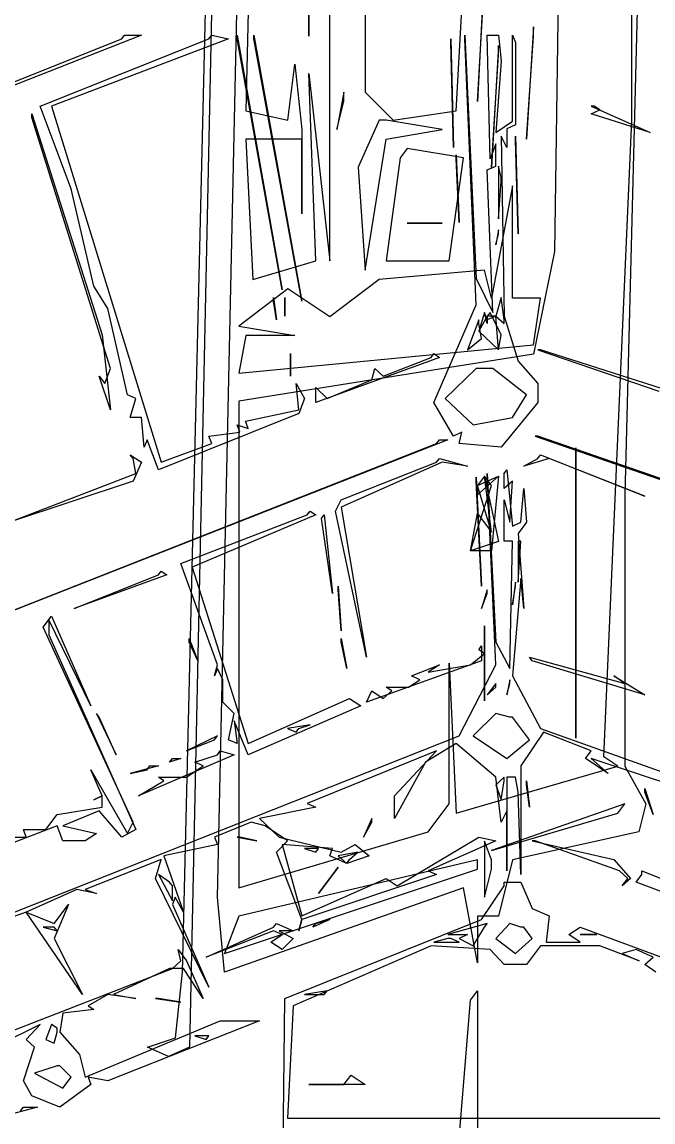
# Model space of a CAD drawing. Extents: x 10 to 24926, y 26 to 24942.
# Drawn here: x 3345 to 5537, y 6211 to 10032 of the extents above; entities that cross this region are included whole.
import ezdxf

# ---------------------------------------------------------------- set-up
doc = ezdxf.new("R2010")
doc.units = 0

msp = doc.modelspace()

# ---------------------------------------------------------------- linework, layer by layer
for p, q in [((4170.5798, 17983.0848, 2796.6461), (3926.6862, 6471.309, 7401.3564)), ((3902.2969, 6731.4621, 7297.2952), (4170.5798, 17950.5656, 2809.6537)), ((4024.2437, 6991.6152, 7193.2339), (4146.1904, 12584.9074, 4955.917)), ((5536.3837, 12227.1969, 5099.0013), (5438.8263, 8389.9383, 6633.9047)), ((5463.2156, 9690.7039, 6113.5984), (5463.2156, 12194.6777, 5112.0089)), ((5219.3221, 10958.9504, 5606.2998), (5194.9327, 9235.4359, 6295.7056)), ((4146.1904, 10666.2781, 5723.3688), (4121.8011, 9723.223, 6100.5908)), ((4414.4733, 9202.9168, 6308.7133), (4414.4733, 10666.2781, 5723.3688)), ((4853.4817, 9723.223, 6100.5908), (4902.2604, 10601.2398, 5749.3841)), ((4536.4201, 10568.7207, 5762.3917), (4536.4201, 9788.2613, 6074.5755)), ((4341.3053, 10243.5293, 5892.4683), (4341.3053, 9983.3762, 5996.5295)), ((4341.3053, 9983.3762, 5996.5295), (4341.3053, 10211.0102, 5905.4759)), ((4951.0392, 10211.0102, 5905.4759), (4926.6498, 9755.7422, 6087.5831)), ((4926.6498, 9755.7422, 6087.5831), (4951.0392, 10178.491, 5918.4836)), ((5121.7646, 10015.8953, 5983.5219), (5097.3753, 9625.6656, 6139.6137)), ((5121.7646, 9983.3762, 5996.5295), (5121.7646, 10015.8953, 5983.5219)), ((3759.7656, 9986.9792, 5.2083), (859.375, 8841.1458, 463.5417)), ((859.375, 8841.1458, 463.5417), (3691.4062, 9973.9583, 10.4167)), ((3408.2031, 9739.5833, 104.1667), (3994.1406, 9973.9583, 10.4167)), ((4062.5, 9973.9583, 10.4167), (3447.2656, 9739.5833, 104.1667)), ((3691.4062, 9973.9583, 10.4167), (3701.1719, 9986.9792, 5.2083)), ((3701.1719, 9986.9792, 5.2083), (3759.7656, 9986.9792, 5.2083)), ((3994.1406, 9973.9583, 10.4167), (4003.9062, 9986.9792, 5.2083)), ((4003.9062, 9986.9792, 5.2083), (4062.5, 9973.9583, 10.4167)), ((4091.7969, 9986.9792, 5.2083), (4248.0469, 9101.5625, 359.375)), ((4091.7969, 9973.9583, 10.4167), (4091.7969, 9986.9792, 5.2083)), ((4248.0469, 9101.5625, 359.375), (4091.7969, 9973.9583, 10.4167)), ((4150.3906, 9986.9792, 5.2083), (4316.4062, 9062.5, 375)), ((4150.3906, 9973.9583, 10.4167), (4150.3906, 9986.9792, 5.2083)), ((4316.4062, 9062.5, 375), (4150.3906, 9973.9583, 10.4167)), ((4833.9844, 9973.9583, 10.4167), (4843.75, 9596.3542, 161.4583)), ((4833.9844, 9960.9375, 15.625), (4833.9844, 9973.9583, 10.4167)), ((4882.8125, 9986.9792, 5.2083), (4921.875, 9140.625, 343.75)), ((4882.8125, 9973.9583, 10.4167), (4882.8125, 9986.9792, 5.2083)), ((4921.875, 9049.4792, 380.2083), (4882.8125, 9973.9583, 10.4167)), ((4970.7031, 9557.2917, 177.0833), (4960.9375, 9986.9792, 5.2083)), ((4960.9375, 9986.9792, 5.2083), (5000, 9986.9792, 5.2083)), ((5000, 9986.9792, 5.2083), (5009.7656, 9895.8333, 41.6667)), ((5048.8281, 9687.5, 125), (5048.8281, 9986.9792, 5.2083)), ((5048.8281, 9986.9792, 5.2083), (5058.5938, 9960.9375, 15.625)), ((5097.3753, 9625.6656, 6139.6137), (5121.7646, 9983.3762, 5996.5295)), ((4843.75, 9596.3542, 161.4583), (4833.9844, 9960.9375, 15.625)), ((4999.8179, 9950.857, 6009.5372), (4975.4285, 9528.1082, 6178.6367)), ((4999.8179, 9918.3379, 6022.5448), (4999.8179, 9950.857, 6009.5372)), ((5058.5938, 9960.9375, 15.625), (5058.5938, 9674.4792, 130.2083)), ((4975.4285, 9528.1082, 6178.6367), (4999.8179, 9918.3379, 6022.5448)), ((4268.1372, 9690.7039, 6113.5984), (4292.5266, 9885.8187, 6035.5525)), ((4292.5266, 9885.8187, 6035.5525), (4316.9159, 9658.1848, 6126.6061)), ((5009.7656, 9895.8333, 41.6667), (4990.2344, 9648.4375, 140.625)), ((4365.6946, 9202.9168, 6308.7133), (4341.3053, 9853.2996, 6048.5602)), ((4341.3053, 9853.2996, 6048.5602), (4414.4733, 9202.9168, 6308.7133)), ((4463.2521, 9788.2613, 6074.5755), (4438.8627, 9658.1848, 6126.6061)), ((4463.2521, 9755.7422, 6087.5831), (4463.2521, 9788.2613, 6074.5755)), ((4536.4201, 9788.2613, 6074.5755), (4633.9775, 9690.7039, 6113.5984)), ((4438.8627, 9658.1848, 6126.6061), (4463.2521, 9755.7422, 6087.5831)), ((3378.9062, 9713.5417, 114.5833), (3623.0469, 8945.3125, 421.875)), ((3378.9062, 9700.5208, 119.7917), (3378.9062, 9713.5417, 114.5833)), ((3515.625, 9453.125, 218.75), (3408.2031, 9739.5833, 104.1667)), ((3447.2656, 9739.5833, 104.1667), (3828.125, 8502.6042, 598.9583)), ((4121.8011, 9723.223, 6100.5908), (4268.1372, 9690.7039, 6113.5984)), ((4633.9775, 9690.7039, 6113.5984), (4853.4817, 9723.223, 6100.5908)), ((5322.2656, 9739.5833, 104.1667), (5527.3438, 9648.4375, 140.625)), ((5332.0312, 9739.5833, 104.1667), (5322.2656, 9739.5833, 104.1667)), ((5322.2656, 9713.5417, 114.5833), (5351.5625, 9726.5625, 109.375)), ((5527.3438, 9648.4375, 140.625), (5322.2656, 9713.5417, 114.5833)), ((5351.5625, 9726.5625, 109.375), (5332.0312, 9739.5833, 104.1667)), ((3652.3438, 8828.125, 468.75), (3378.9062, 9700.5208, 119.7917)), ((4585.1988, 9690.7039, 6113.5984), (4512.0308, 9528.1082, 6178.6367)), ((4609.5882, 9690.7039, 6113.5984), (4585.1988, 9690.7039, 6113.5984)), ((4804.703, 9658.1848, 6126.6061), (4609.5882, 9690.7039, 6113.5984)), ((4990.2344, 9648.4375, 140.625), (5048.8281, 9687.5, 125)), ((5058.5938, 9674.4792, 130.2083), (5029.2969, 9661.4583, 135.4167)), ((5365.6582, 7479.4023, 6998.1191), (5463.2156, 9690.7039, 6113.5984)), ((4316.9159, 9658.1848, 6126.6061), (4316.9159, 9365.5125, 6243.675)), ((4609.5882, 9625.6656, 6139.6137), (4804.703, 9658.1848, 6126.6061)), ((5029.2969, 9596.3542, 161.4583), (5009.7656, 9635.4167, 145.8333)), ((5009.7656, 9635.4167, 145.8333), (5019.5312, 9010.4167, 395.8333)), ((5029.2969, 9661.4583, 135.4167), (5029.2969, 9596.3542, 161.4583)), ((5058.5938, 9635.4167, 145.8333), (5068.3594, 9296.875, 281.25)), ((5058.5938, 9622.3958, 151.0417), (5058.5938, 9635.4167, 145.8333)), ((4316.9159, 9625.6656, 6139.6137), (4121.8011, 9625.6656, 6139.6137)), ((4121.8011, 9625.6656, 6139.6137), (4146.1904, 9137.8785, 6334.7286)), ((4316.9159, 9365.5125, 6243.675), (4316.9159, 9625.6656, 6139.6137)), ((4536.4201, 9170.3977, 6321.7209), (4609.5882, 9625.6656, 6139.6137)), ((4682.7562, 9593.1465, 6152.6214), (4658.3669, 9560.6273, 6165.6291)), ((4877.8711, 9560.6273, 6165.6291), (4682.7562, 9593.1465, 6152.6214)), ((4990.2344, 9609.375, 156.25), (4970.7031, 9557.2917, 177.0833)), ((4990.2344, 9531.25, 187.5), (4990.2344, 9609.375, 156.25)), ((5068.3594, 9296.875, 281.25), (5058.5938, 9622.3958, 151.0417)), ((4658.3669, 9560.6273, 6165.6291), (4609.5882, 9202.9168, 6308.7133)), ((4829.0924, 9202.9168, 6308.7133), (4877.8711, 9560.6273, 6165.6291)), ((4853.5156, 9570.3125, 171.875), (4863.2812, 9335.9375, 265.625)), ((4853.5156, 9557.2917, 177.0833), (4853.5156, 9570.3125, 171.875)), ((4863.2812, 9335.9375, 265.625), (4853.5156, 9557.2917, 177.0833)), ((4512.0308, 9528.1082, 6178.6367), (4536.4201, 9170.3977, 6321.7209)), ((4960.9375, 9518.2292, 192.7083), (4990.2344, 9531.25, 187.5)), ((4980.4688, 9023.4375, 390.625), (4960.9375, 9518.2292, 192.7083)), ((5009.7656, 9492.1875, 203.125), (5000, 9531.25, 187.5)), ((5000, 9531.25, 187.5), (5000, 9348.9583, 260.4167)), ((5000, 9348.9583, 260.4167), (5009.7656, 9479.1667, 208.3333)), ((5009.7656, 9479.1667, 208.3333), (5009.7656, 9492.1875, 203.125)), ((3593.75, 9114.5833, 354.1667), (3515.625, 9453.125, 218.75)), ((5048.5966, 9463.0699, 6204.652), (4975.4285, 9072.8402, 6360.7439)), ((5048.5966, 9430.5508, 6217.6597), (5048.5966, 9463.0699, 6204.652)), ((5048.5966, 9072.8402, 6360.7439), (5048.5966, 9430.5508, 6217.6597)), ((4682.7562, 9332.9934, 6256.6827), (4804.703, 9332.9934, 6256.6827)), ((4707.1456, 9332.9934, 6256.6827), (4682.7562, 9332.9934, 6256.6827)), ((4804.703, 9332.9934, 6256.6827), (4707.1456, 9332.9934, 6256.6827)), ((5000, 9309.8958, 276.0417), (4990.2344, 9257.8125, 296.875)), ((4990.2344, 9257.8125, 296.875), (5000, 9296.875, 281.25)), ((5000, 9296.875, 281.25), (5000, 9309.8958, 276.0417)), ((5194.9327, 9235.4359, 6295.7056), (5121.7646, 8877.7254, 6438.7898)), ((4146.1904, 9137.8785, 6334.7286), (4365.6946, 9202.9168, 6308.7133)), ((4609.5882, 9202.9168, 6308.7133), (4829.0924, 9202.9168, 6308.7133)), ((4585.1988, 9137.8785, 6334.7286), (4414.4733, 9007.802, 6386.7592)), ((4951.0392, 9170.3977, 6321.7209), (4585.1988, 9137.8785, 6334.7286)), ((4921.875, 9140.625, 343.75), (4980.4688, 9023.4375, 390.625)), ((4975.4285, 9072.8402, 6360.7439), (4951.0392, 9170.3977, 6321.7209)), ((3642.5781, 9036.4583, 385.4167), (3593.75, 9114.5833, 354.1667)), ((4268.1372, 9105.3594, 6347.7363), (4097.4117, 8975.2828, 6399.7669)), ((4414.4733, 9007.802, 6386.7592), (4268.1372, 9105.3594, 6347.7363)), ((4218.75, 9075.5208, 369.7917), (4228.5156, 8997.3958, 401.0417)), ((4218.75, 9062.5, 375), (4218.75, 9075.5208, 369.7917)), ((4228.5156, 8997.3958, 401.0417), (4218.75, 9062.5, 375)), ((4257.8125, 9075.5208, 369.7917), (4257.8125, 9010.4167, 395.8333)), ((4257.8125, 9062.5, 375), (4257.8125, 9075.5208, 369.7917)), ((4257.8125, 9010.4167, 395.8333), (4257.8125, 9062.5, 375)), ((5009.7656, 9075.5208, 369.7917), (4990.2344, 9010.4167, 395.8333)), ((5019.5312, 8997.3958, 401.0417), (5009.7656, 9075.5208, 369.7917)), ((5146.154, 9072.8402, 6360.7439), (5048.5966, 9072.8402, 6360.7439)), ((5121.7646, 8910.2445, 6425.7822), (5146.154, 9072.8402, 6360.7439)), ((3710.9375, 8736.9792, 505.2083), (3642.5781, 9036.4583, 385.4167)), ((4775.3906, 8710.9375, 515.625), (4921.875, 9049.4792, 380.2083)), ((4951.1719, 9023.4375, 390.625), (4931.6406, 8958.3333, 416.6667)), ((4951.1719, 9023.4375, 390.625), (4931.6406, 8958.3333, 416.6667)), ((4960.9375, 8997.3958, 401.0417), (4951.1719, 9023.4375, 390.625)), ((4960.9375, 8984.375, 406.25), (4951.1719, 9023.4375, 390.625)), ((4970.7031, 9023.4375, 390.625), (4960.9375, 9010.4167, 395.8333)), ((5009.7656, 8945.3125, 421.875), (4970.7031, 9023.4375, 390.625)), ((4931.6406, 8997.3958, 401.0417), (4892.5781, 8893.2292, 442.7083)), ((4960.9375, 9010.4167, 395.8333), (4931.6406, 8958.3333, 416.6667)), ((4931.6406, 8984.375, 406.25), (4931.6406, 8997.3958, 401.0417)), ((4941.4062, 8932.2917, 427.0833), (4931.6406, 8984.375, 406.25)), ((4990.2344, 9010.4167, 395.8333), (4960.9375, 9010.4167, 395.8333)), ((4960.9375, 9010.4167, 395.8333), (4960.9375, 8997.3958, 401.0417)), ((4990.2344, 9010.4167, 395.8333), (4960.9375, 8997.3958, 401.0417)), ((4960.9375, 8997.3958, 401.0417), (4960.9375, 8984.375, 406.25)), ((5000, 8893.2292, 442.7083), (4990.2344, 9010.4167, 395.8333)), ((4990.2344, 9010.4167, 395.8333), (5019.5312, 8984.375, 406.25)), ((5000, 8893.2292, 442.7083), (4990.2344, 9010.4167, 395.8333)), ((5019.5312, 9010.4167, 395.8333), (5068.3594, 8854.1667, 458.3333)), ((5019.5312, 8984.375, 406.25), (5019.5312, 8997.3958, 401.0417)), ((3623.0469, 8945.3125, 421.875), (3652.3438, 8684.8958, 526.0417)), ((4097.4117, 8975.2828, 6399.7669), (4292.5266, 8942.7637, 6412.7745)), ((4121.8011, 8942.7637, 6412.7745), (4097.4117, 8812.6871, 6464.8052)), ((4292.5266, 8942.7637, 6412.7745), (4121.8011, 8942.7637, 6412.7745)), ((4931.6406, 8958.3333, 416.6667), (5000, 8893.2292, 442.7083)), ((4931.6406, 8958.3333, 416.6667), (5000, 8893.2292, 442.7083)), ((4931.6406, 8958.3333, 416.6667), (5000, 8893.2292, 442.7083)), ((5000, 8893.2292, 442.7083), (5009.7656, 8945.3125, 421.875)), ((4097.4117, 8812.6871, 6464.8052), (5121.7646, 8910.2445, 6425.7822)), ((4892.5781, 8893.2292, 442.7083), (4941.4062, 8932.2917, 427.0833)), ((5121.7646, 8877.7254, 6438.7898), (4097.4117, 8715.1297, 6503.8281)), ((4277.3438, 8880.2083, 447.9167), (4277.3438, 8802.0833, 479.1667)), ((4277.3438, 8867.1875, 453.125), (4277.3438, 8880.2083, 447.9167)), ((4277.3438, 8802.0833, 479.1667), (4277.3438, 8867.1875, 453.125)), ((4794.9219, 8867.1875, 453.125), (4365.2344, 8710.9375, 515.625)), ((4599.6094, 8802.0833, 479.1667), (4765.625, 8867.1875, 453.125)), ((4765.625, 8867.1875, 453.125), (4775.3906, 8880.2083, 447.9167)), ((4775.3906, 8880.2083, 447.9167), (4794.9219, 8867.1875, 453.125)), ((5136.7188, 8893.2292, 442.7083), (5556.6406, 8750, 500)), ((5146.4844, 8893.2292, 442.7083), (5136.7188, 8893.2292, 442.7083)), ((5595.7031, 8750, 500), (5146.4844, 8893.2292, 442.7083)), ((3632.8125, 8776.0417, 489.5833), (3652.3438, 8828.125, 468.75)), ((4560.5469, 8789.0625, 484.375), (4570.3125, 8828.125, 468.75)), ((4570.3125, 8828.125, 468.75), (4599.6094, 8802.0833, 479.1667)), ((4921.875, 8828.125, 468.75), (4814.4531, 8723.9583, 510.4167)), ((4970.7031, 8828.125, 468.75), (4921.875, 8828.125, 468.75)), ((4980.4688, 8828.125, 468.75), (4970.7031, 8828.125, 468.75)), ((5097.6562, 8736.9792, 505.2083), (4980.4688, 8828.125, 468.75)), ((5068.3594, 8854.1667, 458.3333), (5136.7188, 8776.0417, 489.5833)), ((3652.3438, 8684.8958, 526.0417), (3613.2812, 8802.0833, 479.1667)), ((3613.2812, 8802.0833, 479.1667), (3632.8125, 8776.0417, 489.5833)), ((4404.2969, 8723.9583, 510.4167), (4560.5469, 8789.0625, 484.375)), ((4306.6406, 8684.8958, 526.0417), (4296.875, 8776.0417, 489.5833)), ((4296.875, 8776.0417, 489.5833), (4326.1719, 8723.9583, 510.4167)), ((4365.2344, 8710.9375, 515.625), (4365.2344, 8763.0208, 494.7917)), ((4365.2344, 8763.0208, 494.7917), (4404.2969, 8723.9583, 510.4167)), ((5136.7188, 8776.0417, 489.5833), (5136.7188, 8710.9375, 515.625)), ((3740.2344, 8723.9583, 510.4167), (3710.9375, 8736.9792, 505.2083)), ((3720.7031, 8658.8542, 536.4583), (3740.2344, 8723.9583, 510.4167)), ((4097.4117, 8715.1297, 6503.8281), (4097.4117, 7024.1344, 7180.2262)), ((4326.1719, 8723.9583, 510.4167), (4306.6406, 8671.875, 531.25)), ((4814.4531, 8723.9583, 510.4167), (4912.1094, 8632.8125, 546.875)), ((5048.8281, 8658.8542, 536.4583), (5097.6562, 8736.9792, 505.2083)), ((4121.0938, 8645.8333, 541.6667), (4306.6406, 8684.8958, 526.0417)), ((4843.75, 8593.75, 562.5), (4775.3906, 8710.9375, 515.625)), ((5136.7188, 8710.9375, 515.625), (5009.7656, 8554.6875, 578.125)), ((3759.7656, 8658.8542, 536.4583), (3720.7031, 8658.8542, 536.4583)), ((3769.5312, 8554.6875, 578.125), (3759.7656, 8658.8542, 536.4583)), ((4306.6406, 8671.875, 531.25), (3818.3594, 8476.5625, 609.375)), ((4130.8594, 8619.7917, 552.0833), (4121.0938, 8645.8333, 541.6667)), ((4912.1094, 8632.8125, 546.875), (5048.8281, 8658.8542, 536.4583)), ((3994.1406, 8593.75, 562.5), (4101.5625, 8606.7708, 557.2917)), ((4101.5625, 8606.7708, 557.2917), (4091.7969, 8632.8125, 546.875)), ((4091.7969, 8632.8125, 546.875), (4130.8594, 8619.7917, 552.0833)), ((4873.0469, 8606.7708, 557.2917), (4843.75, 8593.75, 562.5)), ((4863.2812, 8567.7083, 572.9167), (4873.0469, 8606.7708, 557.2917)), ((4824.2188, 8580.7292, 567.7083), (2041.0156, 7486.9792, 1005.2083)), ((2041.0156, 7486.9792, 1005.2083), (4785.1562, 8567.7083, 572.9167)), ((3779.2969, 8580.7292, 567.7083), (3769.5312, 8554.6875, 578.125)), ((3818.3594, 8476.5625, 609.375), (3779.2969, 8580.7292, 567.7083)), ((3828.125, 8502.6042, 598.9583), (4003.9062, 8567.7083, 572.9167)), ((4003.9062, 8567.7083, 572.9167), (3994.1406, 8593.75, 562.5)), ((4785.1562, 8567.7083, 572.9167), (4794.9219, 8580.7292, 567.7083)), ((4794.9219, 8580.7292, 567.7083), (4824.2188, 8580.7292, 567.7083)), ((5009.7656, 8554.6875, 578.125), (4863.2812, 8567.7083, 572.9167)), ((5126.9531, 8593.75, 562.5), (7988.2812, 7604.1667, 958.3333)), ((5136.7188, 8593.75, 562.5), (5126.9531, 8593.75, 562.5)), ((7988.2812, 7604.1667, 958.3333), (5136.7188, 8593.75, 562.5)), ((3720.7031, 8528.6458, 588.5417), (3759.7656, 8502.6042, 598.9583)), ((3730.4688, 8515.625, 593.75), (3720.7031, 8528.6458, 588.5417)), ((5136.7188, 8515.625, 593.75), (5146.4844, 8528.6458, 588.5417)), ((5146.4844, 8528.6458, 588.5417), (5507.8125, 8385.4167, 645.8333)), ((5268.1008, 8552.534, 6568.8664), (5268.1008, 7544.4406, 6972.1038)), ((5268.1008, 8520.0148, 6581.8741), (5268.1008, 8552.534, 6568.8664)), ((3740.2344, 8463.5417, 614.5833), (3730.4688, 8515.625, 593.75)), ((3759.7656, 8502.6042, 598.9583), (3730.4688, 8437.5, 625)), ((4804.6875, 8502.6042, 598.9583), (4453.125, 8346.3542, 661.4583)), ((4453.125, 8372.3958, 651.0417), (4785.1562, 8502.6042, 598.9583)), ((4785.1562, 8502.6042, 598.9583), (4794.9219, 8515.625, 593.75)), ((4794.9219, 8515.625, 593.75), (4892.5781, 8489.5833, 604.1667)), ((4892.5781, 8489.5833, 604.1667), (4804.6875, 8502.6042, 598.9583)), ((5175.7812, 8515.625, 593.75), (5087.8906, 8489.5833, 604.1667)), ((5087.8906, 8489.5833, 604.1667), (5136.7188, 8515.625, 593.75)), ((5507.8125, 8385.4167, 645.8333), (5175.7812, 8515.625, 593.75)), ((5268.1008, 7544.4406, 6972.1038), (5268.1008, 8520.0148, 6581.8741)), ((3300.7812, 8294.2708, 682.2917), (3740.2344, 8463.5417, 614.5833)), ((4921.875, 8450.5208, 619.7917), (4941.4062, 8072.9167, 770.8333)), ((4921.875, 8437.5, 625), (4921.875, 8450.5208, 619.7917)), ((4926.6498, 8422.4574, 6620.897), (4999.8179, 8454.9766, 6607.8894)), ((4951.0392, 8454.9766, 6607.8894), (4926.6498, 8422.4574, 6620.897)), ((4926.6498, 8389.9383, 6633.9047), (4999.8179, 8454.9766, 6607.8894)), ((4951.0392, 8454.9766, 6607.8894), (4999.8179, 8227.3426, 6698.943)), ((4975.4285, 8422.4574, 6620.897), (4951.0392, 8454.9766, 6607.8894)), ((4975.4285, 8259.8617, 6685.9353), (4951.0392, 8454.9766, 6607.8894)), ((4990.2344, 7799.4792, 880.2083), (4960.9375, 8463.5417, 614.5833)), ((4960.9375, 8463.5417, 614.5833), (4990.2344, 7877.6042, 848.9583)), ((4999.8179, 8454.9766, 6607.8894), (4975.4285, 8194.8234, 6711.9506)), ((4999.8179, 8454.9766, 6607.8894), (4975.4285, 8194.8234, 6711.9506)), ((5019.5312, 8463.5417, 614.5833), (5029.2969, 8476.5625, 609.375)), ((5019.5312, 8411.4583, 635.4167), (5019.5312, 8463.5417, 614.5833)), ((5029.2969, 8476.5625, 609.375), (5048.8281, 8281.25, 687.5)), ((3730.4688, 8437.5, 625), (3300.7812, 8294.2708, 682.2917)), ((4902.2604, 8194.8234, 6711.9506), (4975.4285, 8422.4574, 6620.897)), ((4941.4062, 8072.9167, 770.8333), (4921.875, 8437.5, 625)), ((4975.4285, 8259.8617, 6685.9353), (4926.6498, 8422.4574, 6620.897)), ((4926.6498, 8422.4574, 6620.897), (4926.6498, 8389.9383, 6633.9047)), ((5048.8281, 8437.5, 625), (5019.5312, 8411.4583, 635.4167)), ((5039.0625, 8294.2708, 682.2917), (5048.8281, 8437.5, 625)), ((5078.125, 8294.2708, 682.2917), (5087.8906, 8411.4583, 635.4167)), ((5087.8906, 8411.4583, 635.4167), (5097.6562, 8294.2708, 682.2917)), ((4433.5938, 8333.3333, 666.6667), (4453.125, 8372.3958, 651.0417)), ((5019.5312, 8229.1667, 708.3333), (5019.5312, 8372.3958, 651.0417)), ((5019.5312, 8372.3958, 651.0417), (5039.0625, 8294.2708, 682.2917)), ((5438.8263, 8389.9383, 6633.9047), (5438.8263, 7446.8832, 7011.1267)), ((4335.9375, 8320.3125, 671.875), (4345.7031, 8333.3333, 666.6667)), ((4345.7031, 8333.3333, 666.6667), (4365.2344, 8320.3125, 671.875)), ((4541.0156, 7825.5208, 869.7917), (4433.5938, 8333.3333, 666.6667)), ((4453.125, 8346.3542, 661.4583), (4541.0156, 7825.5208, 869.7917)), ((3896.4844, 8151.0417, 739.5833), (4335.9375, 8320.3125, 671.875)), ((4365.2344, 8320.3125, 671.875), (3935.5469, 8138.0208, 744.7917)), ((4384.7656, 8307.2917, 677.0833), (4394.5312, 8320.3125, 671.875)), ((4423.8281, 8046.875, 781.25), (4384.7656, 8307.2917, 677.0833)), ((4394.5312, 8320.3125, 671.875), (4423.8281, 8046.875, 781.25)), ((4902.2604, 8194.8234, 6711.9506), (4926.6498, 8324.9, 6659.92)), ((4902.2604, 8194.8234, 6711.9506), (4926.6498, 8324.9, 6659.92)), ((4926.6498, 8324.9, 6659.92), (4975.4285, 8259.8617, 6685.9353)), ((4926.6498, 8324.9, 6659.92), (4975.4285, 8259.8617, 6685.9353)), ((5048.8281, 8281.25, 687.5), (5078.125, 8294.2708, 682.2917)), ((5097.6562, 8294.2708, 682.2917), (5068.3594, 8255.2083, 697.9167)), ((5068.3594, 8255.2083, 697.9167), (5087.8906, 7994.7917, 802.0833)), ((4999.8179, 8227.3426, 6698.943), (4902.2604, 8194.8234, 6711.9506)), ((5048.8281, 8229.1667, 708.3333), (5019.5312, 8229.1667, 708.3333)), ((5039.0625, 7786.4583, 885.4167), (5048.8281, 8229.1667, 708.3333)), ((5068.3594, 8229.1667, 708.3333), (5068.3594, 8085.9375, 765.625)), ((5068.3594, 8085.9375, 765.625), (5078.125, 8229.1667, 708.3333)), ((5078.125, 8229.1667, 708.3333), (5068.3594, 8229.1667, 708.3333)), ((4975.4285, 8194.8234, 6711.9506), (4902.2604, 8194.8234, 6711.9506)), ((4975.4285, 8194.8234, 6711.9506), (4902.2604, 8194.8234, 6711.9506)), ((4023.4375, 7799.4792, 880.2083), (3896.4844, 8151.0417, 739.5833)), ((3847.6562, 8111.9792, 755.2083), (3525.3906, 7994.7917, 802.0833)), ((3525.3906, 7994.7917, 802.0833), (3818.3594, 8111.9792, 755.2083)), ((3818.3594, 8111.9792, 755.2083), (3828.125, 8125, 750)), ((3828.125, 8125, 750), (3847.6562, 8111.9792, 755.2083)), ((3935.5469, 8138.0208, 744.7917), (4130.8594, 7526.0417, 989.5833)), ((4443.3594, 8072.9167, 770.8333), (4453.125, 7916.6667, 833.3333)), ((4443.3594, 8059.8958, 776.0417), (4443.3594, 8072.9167, 770.8333)), ((5078.125, 8098.9583, 760.4167), (5048.8281, 7760.4167, 895.8333)), ((5058.5938, 8085.9375, 765.625), (5048.8281, 8007.8125, 796.875)), ((5048.8281, 8007.8125, 796.875), (5058.5938, 8072.9167, 770.8333)), ((5058.5938, 8072.9167, 770.8333), (5058.5938, 8085.9375, 765.625)), ((5087.8906, 7994.7917, 802.0833), (5078.125, 8098.9583, 760.4167)), ((4453.125, 7916.6667, 833.3333), (4443.3594, 8059.8958, 776.0417)), ((4960.9375, 8059.8958, 776.0417), (4941.4062, 7994.7917, 802.0833)), ((4941.4062, 7994.7917, 802.0833), (4960.9375, 8046.875, 781.25)), ((4960.9375, 8046.875, 781.25), (4960.9375, 8059.8958, 776.0417)), ((3417.9688, 7929.6875, 828.125), (3447.2656, 7968.75, 812.5)), ((3583.9844, 7656.25, 937.5), (3437.5, 7955.7292, 817.7083)), ((3437.5, 7955.7292, 817.7083), (3437.5, 7903.6458, 838.5417)), ((3447.2656, 7968.75, 812.5), (3583.9844, 7656.25, 937.5)), ((3730.4688, 7252.6042, 1098.9583), (3417.9688, 7929.6875, 828.125)), ((4951.0392, 7934.6703, 6816.0119), (4951.0392, 7674.5172, 6920.0731)), ((4951.0392, 7902.1512, 6829.0195), (4951.0392, 7934.6703, 6816.0119)), ((3437.5, 7903.6458, 838.5417), (3740.2344, 7226.5625, 1109.375)), ((3925.7812, 7890.625, 843.75), (3955.0781, 7812.5, 875)), ((3925.7812, 7877.6042, 848.9583), (3925.7812, 7890.625, 843.75)), ((3955.0781, 7812.5, 875), (3925.7812, 7877.6042, 848.9583)), ((4453.125, 7890.625, 843.75), (4472.6562, 7786.4583, 885.4167)), ((4453.125, 7877.6042, 848.9583), (4453.125, 7890.625, 843.75)), ((4472.6562, 7786.4583, 885.4167), (4453.125, 7877.6042, 848.9583)), ((4951.0392, 7674.5172, 6920.0731), (4951.0392, 7902.1512, 6829.0195)), ((4990.2344, 7877.6042, 848.9583), (5039.0625, 7786.4583, 885.4167)), ((4902.3438, 7799.4792, 880.2083), (4951.1719, 7838.5417, 864.5833)), ((4931.6406, 7851.5625, 859.375), (4941.4062, 7864.5833, 854.1667)), ((4951.1719, 7838.5417, 864.5833), (4931.6406, 7851.5625, 859.375)), ((4941.4062, 7864.5833, 854.1667), (4941.4062, 7812.5, 875)), ((4013.6719, 7760.4167, 895.8333), (4023.4375, 7799.4792, 880.2083)), ((4941.4062, 7812.5, 875), (4541.0156, 7669.2708, 932.2917)), ((4697.2656, 7760.4167, 895.8333), (4794.9219, 7799.4792, 880.2083)), ((4794.9219, 7799.4792, 880.2083), (4755.8594, 7773.4375, 890.625)), ((4755.8594, 7773.4375, 890.625), (4902.3438, 7799.4792, 880.2083)), ((4829.0924, 7316.8066, 7063.1573), (4829.0924, 7804.5938, 6868.0425)), ((4829.0924, 7804.5938, 6868.0425), (4853.4817, 7284.2875, 7076.165)), ((4863.2812, 7552.0833, 979.1667), (4990.2344, 7799.4792, 880.2083)), ((5107.4219, 7825.5208, 869.7917), (5439.4531, 7734.375, 906.25)), ((5117.1875, 7812.5, 875), (5107.4219, 7825.5208, 869.7917)), ((5507.8125, 7695.3125, 921.875), (5117.1875, 7812.5, 875)), ((4023.4375, 7786.4583, 885.4167), (4013.6719, 7760.4167, 895.8333)), ((4042.9688, 7747.3958, 901.0417), (4023.4375, 7786.4583, 885.4167)), ((4726.5625, 7747.3958, 901.0417), (4697.2656, 7760.4167, 895.8333)), ((5048.8281, 7760.4167, 895.8333), (5146.4844, 7578.125, 968.75)), ((5439.4531, 7734.375, 906.25), (5400.3906, 7760.4167, 895.8333)), ((5400.3906, 7760.4167, 895.8333), (5507.8125, 7695.3125, 921.875)), ((4042.9688, 7669.2708, 932.2917), (4042.9688, 7747.3958, 901.0417)), ((4628.9062, 7708.3333, 916.6667), (4609.375, 7721.3542, 911.4583)), ((4609.375, 7721.3542, 911.4583), (4687.5, 7721.3542, 911.4583)), ((4687.5, 7721.3542, 911.4583), (4726.5625, 7747.3958, 901.0417)), ((4990.2344, 7734.375, 906.25), (4960.9375, 7695.3125, 921.875)), ((4960.9375, 7695.3125, 921.875), (4990.2344, 7721.3542, 911.4583)), ((4990.2344, 7721.3542, 911.4583), (4990.2344, 7734.375, 906.25)), ((5039.0625, 7747.3958, 901.0417), (5029.2969, 7695.3125, 921.875)), ((5029.2969, 7695.3125, 921.875), (5039.0625, 7734.375, 906.25)), ((5039.0625, 7734.375, 906.25), (5039.0625, 7747.3958, 901.0417)), ((4130.8594, 7526.0417, 989.5833), (4482.4219, 7682.2917, 927.0833)), ((4482.4219, 7682.2917, 927.0833), (4521.4844, 7656.25, 937.5)), ((4541.0156, 7669.2708, 932.2917), (4560.5469, 7708.3333, 916.6667)), ((4560.5469, 7708.3333, 916.6667), (4599.6094, 7682.2917, 927.0833)), ((4599.6094, 7682.2917, 927.0833), (4628.9062, 7708.3333, 916.6667)), ((4082.0312, 7630.2083, 947.9167), (4042.9688, 7669.2708, 932.2917)), ((4521.4844, 7656.25, 937.5), (4130.8594, 7486.9792, 1005.2083)), ((3603.5156, 7630.2083, 947.9167), (3671.875, 7486.9792, 1005.2083)), ((3613.2812, 7617.1875, 953.125), (3603.5156, 7630.2083, 947.9167)), ((3671.875, 7486.9792, 1005.2083), (3613.2812, 7617.1875, 953.125)), ((4062.5, 7539.0625, 984.375), (4082.0312, 7630.2083, 947.9167)), ((4130.8594, 7486.9792, 1005.2083), (4082.0312, 7604.1667, 958.3333)), ((4082.0312, 7604.1667, 958.3333), (4091.7969, 7526.0417, 989.5833)), ((4990.2344, 7630.2083, 947.9167), (4912.1094, 7552.0833, 979.1667)), ((5039.0625, 7617.1875, 953.125), (4990.2344, 7630.2083, 947.9167)), ((5048.8281, 7617.1875, 953.125), (5039.0625, 7617.1875, 953.125)), ((5107.4219, 7539.0625, 984.375), (5048.8281, 7617.1875, 953.125)), ((4345.7031, 7591.1458, 963.5417), (4267.5781, 7578.125, 968.75)), ((4267.5781, 7578.125, 968.75), (4296.875, 7565.1042, 973.9583)), ((4296.875, 7565.1042, 973.9583), (4306.6406, 7578.125, 968.75)), ((4306.6406, 7578.125, 968.75), (4345.7031, 7591.1458, 963.5417)), ((5146.4844, 7578.125, 968.75), (6962.8906, 6927.0833, 1229.1667)), ((3154.2969, 6875, 1250), (4863.2812, 7552.0833, 979.1667)), ((4023.4375, 7552.0833, 979.1667), (3916.0156, 7500, 1000)), ((3916.0156, 7500, 1000), (4013.6719, 7539.0625, 984.375)), ((4013.6719, 7539.0625, 984.375), (4023.4375, 7552.0833, 979.1667)), ((4091.7969, 7526.0417, 989.5833), (4062.5, 7539.0625, 984.375)), ((4912.1094, 7552.0833, 979.1667), (5029.2969, 7473.9583, 1010.4167)), ((5029.2969, 7473.9583, 1010.4167), (5107.4219, 7539.0625, 984.375)), ((5156.25, 7565.1042, 973.9583), (5078.125, 7447.9167, 1020.8333)), ((5322.2656, 7500, 1000), (5156.25, 7565.1042, 973.9583)), ((4023.4375, 7486.9792, 1005.2083), (4033.2031, 7500, 1000)), ((4033.2031, 7500, 1000), (4082.0312, 7486.9792, 1005.2083)), ((4785.1562, 7500, 1000), (4335.9375, 7317.7083, 1072.9167)), ((4638.6719, 7343.75, 1062.5), (4785.1562, 7500, 1000)), ((4853.5156, 7526.0417, 989.5833), (4746.0938, 7460.9375, 1015.625)), ((4990.2344, 7408.8542, 1036.4583), (4853.5156, 7526.0417, 989.5833)), ((5302.7344, 7473.9583, 1010.4167), (5322.2656, 7500, 1000)), ((4082.0312, 7486.9792, 1005.2083), (3750, 7343.75, 1062.5)), ((3896.4844, 7473.9583, 1010.4167), (3857.4219, 7460.9375, 1015.625)), ((3857.4219, 7460.9375, 1015.625), (3867.1875, 7473.9583, 1010.4167)), ((3867.1875, 7473.9583, 1010.4167), (3896.4844, 7473.9583, 1010.4167)), ((3945.3125, 7460.9375, 1015.625), (4023.4375, 7486.9792, 1005.2083)), ((3974.6094, 7447.9167, 1020.8333), (3945.3125, 7460.9375, 1015.625)), ((4746.0938, 7460.9375, 1015.625), (4638.6719, 7265.625, 1093.75)), ((5380.8594, 7421.875, 1031.25), (5302.7344, 7473.9583, 1010.4167)), ((6738.2812, 7005.2083, 1197.9167), (5322.2656, 7473.9583, 1010.4167)), ((5322.2656, 7473.9583, 1010.4167), (5380.8594, 7421.875, 1031.25)), ((5414.4369, 7446.8832, 7011.1267), (5365.6582, 7479.4023, 6998.1191)), ((3623.0469, 7343.75, 1062.5), (3583.9844, 7434.8958, 1026.0417)), ((3583.9844, 7434.8958, 1026.0417), (3710.9375, 7213.5417, 1114.5833)), ((3818.3594, 7447.9167, 1020.8333), (3720.7031, 7421.875, 1031.25)), ((3720.7031, 7421.875, 1031.25), (3779.2969, 7434.8958, 1026.0417)), ((3779.2969, 7434.8958, 1026.0417), (3789.0625, 7447.9167, 1020.8333)), ((3789.0625, 7447.9167, 1020.8333), (3818.3594, 7447.9167, 1020.8333)), ((3916.0156, 7408.8542, 1036.4583), (3974.6094, 7447.9167, 1020.8333)), ((4853.4817, 7284.2875, 7076.165), (5414.4369, 7446.8832, 7011.1267)), ((5078.125, 7447.9167, 1020.8333), (5078.125, 7070.3125, 1171.875)), ((5438.8263, 7446.8832, 7011.1267), (5511.9943, 7316.8066, 7063.1573)), ((3750, 7343.75, 1062.5), (3837.8906, 7395.8333, 1041.6667)), ((3837.8906, 7395.8333, 1041.6667), (3818.3594, 7408.8542, 1036.4583)), ((3818.3594, 7408.8542, 1036.4583), (3916.0156, 7408.8542, 1036.4583)), ((5009.7656, 7252.6042, 1098.9583), (4990.2344, 7408.8542, 1036.4583)), ((5019.5312, 7408.8542, 1036.4583), (4990.2344, 7382.8125, 1046.875)), ((4990.2344, 7382.8125, 1046.875), (5009.7656, 7330.7292, 1067.7083)), ((5009.7656, 7330.7292, 1067.7083), (5019.5312, 7395.8333, 1041.6667)), ((5019.5312, 7395.8333, 1041.6667), (5019.5312, 7408.8542, 1036.4583)), ((5058.5938, 7408.8542, 1036.4583), (5029.2969, 7408.8542, 1036.4583)), ((5029.2969, 7408.8542, 1036.4583), (5029.2969, 7083.3333, 1166.6667)), ((5068.3594, 7356.7708, 1057.2917), (5058.5938, 7408.8542, 1036.4583)), ((5097.6562, 7395.8333, 1041.6667), (5107.4219, 7304.6875, 1078.125)), ((5097.6562, 7382.8125, 1046.875), (5097.6562, 7395.8333, 1041.6667)), ((5107.4219, 7304.6875, 1078.125), (5097.6562, 7382.8125, 1046.875)), ((3623.0469, 7343.75, 1062.5), (3593.75, 7330.7292, 1067.7083)), ((3593.75, 7330.7292, 1067.7083), (3623.0469, 7343.75, 1062.5)), ((3623.0469, 7304.6875, 1078.125), (3623.0469, 7343.75, 1062.5)), ((4638.6719, 7265.625, 1093.75), (4638.6719, 7343.75, 1062.5)), ((5078.125, 7070.3125, 1171.875), (5068.3594, 7356.7708, 1057.2917)), ((5507.8125, 7369.7917, 1052.0833), (5537.1094, 7278.6458, 1088.5417)), ((5507.8125, 7356.7708, 1057.2917), (5507.8125, 7369.7917, 1052.0833)), ((5537.1094, 7278.6458, 1088.5417), (5507.8125, 7356.7708, 1057.2917)), ((3466.7969, 7278.6458, 1088.5417), (3623.0469, 7304.6875, 1078.125)), ((4365.2344, 7304.6875, 1078.125), (4169.9219, 7265.625, 1093.75)), ((4335.9375, 7317.7083, 1072.9167), (4365.2344, 7304.6875, 1078.125)), ((4755.9243, 7219.2492, 7102.1803), (4829.0924, 7316.8066, 7063.1573)), ((5438.8263, 7316.8066, 7063.1573), (4975.4285, 7154.2109, 7128.1956)), ((5414.4369, 7284.2875, 7076.165), (5438.8263, 7316.8066, 7063.1573)), ((5511.9943, 7316.8066, 7063.1573), (5487.605, 7219.2492, 7102.1803)), ((3427.7344, 7226.5625, 1109.375), (3466.7969, 7278.6458, 1088.5417)), ((3613.2812, 7291.6667, 1083.3333), (3486.3281, 7239.5833, 1104.1667)), ((3691.4062, 7200.5208, 1119.7917), (3613.2812, 7291.6667, 1083.3333)), ((4169.9219, 7265.625, 1093.75), (4238.2812, 7200.5208, 1119.7917)), ((4560.5469, 7265.625, 1093.75), (4531.25, 7200.5208, 1119.7917)), ((4560.5469, 7252.6042, 1098.9583), (4560.5469, 7265.625, 1093.75)), ((4975.4285, 7154.2109, 7128.1956), (5414.4369, 7284.2875, 7076.165)), ((5029.2969, 7291.6667, 1083.3333), (5009.7656, 7252.6042, 1098.9583)), ((5029.2969, 7083.3333, 1166.6667), (5029.2969, 7291.6667, 1083.3333)), ((3466.7969, 7239.5833, 1104.1667), (3125, 7109.375, 1156.25)), ((3359.375, 7200.5208, 1119.7917), (3349.6094, 7226.5625, 1109.375)), ((3349.6094, 7226.5625, 1109.375), (3427.7344, 7226.5625, 1109.375)), ((3486.3281, 7187.5, 1125), (3466.7969, 7239.5833, 1104.1667)), ((3486.3281, 7239.5833, 1104.1667), (3603.5156, 7213.5417, 1114.5833)), ((3740.2344, 7226.5625, 1109.375), (3691.4062, 7200.5208, 1119.7917)), ((3710.9375, 7213.5417, 1114.5833), (3730.4688, 7252.6042, 1098.9583)), ((4140.625, 7252.6042, 1098.9583), (4013.6719, 7200.5208, 1119.7917)), ((4189.4531, 7239.5833, 1104.1667), (4140.625, 7252.6042, 1098.9583)), ((4267.5781, 7187.5, 1125), (4189.4531, 7239.5833, 1104.1667)), ((4531.25, 7200.5208, 1119.7917), (4560.5469, 7252.6042, 1098.9583)), ((3222.6562, 7200.5208, 1119.7917), (3359.375, 7200.5208, 1119.7917)), ((3564.4531, 7187.5, 1125), (3486.3281, 7187.5, 1125)), ((3603.5156, 7213.5417, 1114.5833), (3564.4531, 7187.5, 1125)), ((4013.6719, 7200.5208, 1119.7917), (4023.4375, 7174.4792, 1130.2083)), ((4091.7969, 7200.5208, 1119.7917), (4160.1562, 7187.5, 1125)), ((4101.5625, 7200.5208, 1119.7917), (4091.7969, 7200.5208, 1119.7917)), ((4097.4117, 7024.1344, 7180.2262), (4755.9243, 7219.2492, 7102.1803)), ((4160.1562, 7187.5, 1125), (4101.5625, 7200.5208, 1119.7917)), ((4228.5156, 7148.4375, 1140.625), (4267.5781, 7187.5, 1125)), ((4238.2812, 7200.5208, 1119.7917), (4453.125, 7148.4375, 1140.625)), ((4648.4375, 7031.25, 1187.5), (4931.6406, 7200.5208, 1119.7917)), ((4990.2344, 7187.5, 1125), (4755.8594, 7083.3333, 1166.6667)), ((4931.6406, 7200.5208, 1119.7917), (4990.2344, 7187.5, 1125)), ((4975.4285, 7121.6918, 7141.2033), (4951.0392, 7186.7301, 7115.188)), ((4951.0392, 7186.7301, 7115.188), (4951.0392, 6991.6152, 7193.2339)), ((5487.605, 7219.2492, 7102.1803), (5048.5966, 7121.6918, 7141.2033)), ((5117.1875, 7187.5, 1125), (5400.3906, 7122.3958, 1151.0417)), ((5126.9531, 7187.5, 1125), (5117.1875, 7187.5, 1125)), ((5419.9219, 7083.3333, 1166.6667), (5126.9531, 7187.5, 1125)), ((4023.4375, 7174.4792, 1130.2083), (3837.8906, 7135.4167, 1145.8333)), ((4316.4062, 6914.0625, 1234.375), (4228.5156, 7148.4375, 1140.625)), ((4423.8281, 7161.4583, 1135.4167), (4248.0469, 7174.4792, 1130.2083)), ((4248.0469, 7174.4792, 1130.2083), (4316.4062, 6927.0833, 1229.1667)), ((4375, 7161.4583, 1135.4167), (4326.1719, 7161.4583, 1135.4167)), ((4326.1719, 7161.4583, 1135.4167), (4365.2344, 7148.4375, 1140.625)), ((4365.2344, 7148.4375, 1140.625), (4375, 7161.4583, 1135.4167)), ((4414.0625, 7135.4167, 1145.8333), (4423.8281, 7161.4583, 1135.4167)), ((4511.7188, 7148.4375, 1140.625), (4443.3594, 7135.4167, 1145.8333)), ((4453.125, 7148.4375, 1140.625), (4501.9531, 7174.4792, 1130.2083)), ((4482.4219, 7122.3958, 1151.0417), (4511.7188, 7148.4375, 1140.625)), ((4501.9531, 7174.4792, 1130.2083), (4550.7812, 7135.4167, 1145.8333)), ((3828.125, 7122.3958, 1151.0417), (3564.4531, 7018.2292, 1192.7083)), ((3808.5938, 7057.2917, 1177.0833), (3828.125, 7122.3958, 1151.0417)), ((3837.8906, 7135.4167, 1145.8333), (3906.25, 6940.1042, 1223.9583)), ((4926.6498, 7121.6918, 7141.2033), (4097.4117, 6926.577, 7219.2492)), ((4472.6562, 7109.375, 1156.25), (4414.0625, 7135.4167, 1145.8333)), ((4443.3594, 7135.4167, 1145.8333), (4472.6562, 7109.375, 1156.25)), ((4550.7812, 7135.4167, 1145.8333), (4472.6562, 7109.375, 1156.25)), ((4472.6562, 7109.375, 1156.25), (4482.4219, 7122.3958, 1151.0417)), ((4926.6498, 7089.1727, 7154.2109), (4926.6498, 7121.6918, 7141.2033)), ((4975.4285, 7089.1727, 7154.2109), (4975.4285, 7121.6918, 7141.2033)), ((5048.5966, 7121.6918, 7141.2033), (4999.8179, 6926.577, 7219.2492)), ((5400.3906, 7122.3958, 1151.0417), (5458.9844, 7057.2917, 1177.0833)), ((3857.4219, 7044.2708, 1182.2917), (3818.3594, 7070.3125, 1171.875)), ((3818.3594, 7070.3125, 1171.875), (3867.1875, 6979.1667, 1208.3333)), ((4048.633, 6796.5004, 7271.2798), (4926.6498, 7089.1727, 7154.2109)), ((4785.1562, 7070.3125, 1171.875), (4316.4062, 6914.0625, 1234.375)), ((4443.3594, 7096.3542, 1161.4583), (4375, 7005.2083, 1197.9167)), ((4375, 7005.2083, 1197.9167), (4433.5938, 7083.3333, 1166.6667)), ((4433.5938, 7083.3333, 1166.6667), (4443.3594, 7096.3542, 1161.4583)), ((4755.8594, 7083.3333, 1166.6667), (4785.1562, 7070.3125, 1171.875)), ((4951.0392, 6991.6152, 7193.2339), (4975.4285, 7089.1727, 7154.2109)), ((5449.2188, 7057.2917, 1177.0833), (5419.9219, 7083.3333, 1166.6667)), ((5478.5156, 7044.2708, 1182.2917), (5498.0469, 7070.3125, 1171.875)), ((5498.0469, 7083.3333, 1166.6667), (5791.0156, 6966.1458, 1213.5417)), ((5498.0469, 7070.3125, 1171.875), (5498.0469, 7083.3333, 1166.6667)), ((3994.1406, 6679.6875, 1328.125), (3808.5938, 7057.2917, 1177.0833)), ((3867.1875, 7031.25, 1187.5), (3857.4219, 7044.2708, 1182.2917)), ((3867.1875, 6979.1667, 1208.3333), (3867.1875, 7031.25, 1187.5)), ((4316.4062, 6927.0833, 1229.1667), (4609.375, 7057.2917, 1177.0833)), ((4609.375, 7057.2917, 1177.0833), (4648.4375, 7031.25, 1187.5)), ((4941.4062, 6914.0625, 1234.375), (5019.5312, 7031.25, 1187.5)), ((5019.5312, 7044.2708, 1182.2917), (5078.125, 7044.2708, 1182.2917)), ((5019.5312, 7031.25, 1187.5), (5019.5312, 7044.2708, 1182.2917)), ((5078.125, 7044.2708, 1182.2917), (5117.1875, 6953.125, 1218.75)), ((5458.9844, 7057.2917, 1177.0833), (5429.6875, 7031.25, 1187.5)), ((5429.6875, 7031.25, 1187.5), (5449.2188, 7057.2917, 1177.0833)), ((5820.3125, 6914.0625, 1234.375), (5478.5156, 7044.2708, 1182.2917)), ((3535.1562, 7018.2292, 1192.7083), (3359.375, 6940.1042, 1223.9583)), ((3603.5156, 7005.2083, 1197.9167), (3535.1562, 7018.2292, 1192.7083)), ((3564.4531, 7018.2292, 1192.7083), (3603.5156, 7005.2083, 1197.9167)), ((4877.8711, 7024.1344, 7180.2262), (4048.633, 6731.4621, 7297.2952)), ((4926.6498, 6763.9812, 7284.2875), (4877.8711, 7024.1344, 7180.2262)), ((3457.0312, 6901.0417, 1239.5833), (3505.8594, 6966.1458, 1213.5417)), ((3505.8594, 6966.1458, 1213.5417), (3457.0312, 6848.9583, 1260.4167)), ((3876.9531, 6992.1875, 1203.125), (3867.1875, 6966.1458, 1213.5417)), ((3867.1875, 6966.1458, 1213.5417), (3994.1406, 6679.6875, 1328.125)), ((3906.25, 6940.1042, 1223.9583), (3876.9531, 6992.1875, 1203.125)), ((4048.633, 6731.4621, 7297.2952), (4024.2437, 6991.6152, 7193.2339)), ((3359.375, 6940.1042, 1223.9583), (3105.4688, 6848.9583, 1260.4167)), ((3359.375, 6940.1042, 1223.9583), (3457.0312, 6901.0417, 1239.5833)), ((3554.6875, 6653.6458, 1338.5417), (3359.375, 6940.1042, 1223.9583)), ((4097.4117, 6926.577, 7219.2492), (4048.633, 6796.5004, 7271.2798)), ((4999.8179, 6926.577, 7219.2492), (4926.6498, 6926.577, 7219.2492)), ((4926.6498, 6926.577, 7219.2492), (4926.6498, 6763.9812, 7284.2875)), ((5117.1875, 6953.125, 1218.75), (5175.7812, 6927.0833, 1229.1667)), ((5175.7812, 6927.0833, 1229.1667), (5166.0156, 6835.9375, 1265.625)), ((3457.0312, 6888.0208, 1244.7917), (3417.9688, 6888.0208, 1244.7917)), ((3417.9688, 6888.0208, 1244.7917), (3466.7969, 6875, 1250)), ((3466.7969, 6875, 1250), (3457.0312, 6888.0208, 1244.7917)), ((3984.375, 6783.8542, 1286.4583), (4218.75, 6888.0208, 1244.7917)), ((4218.75, 6888.0208, 1244.7917), (4228.5156, 6901.0417, 1239.5833)), ((4228.5156, 6901.0417, 1239.5833), (4287.1094, 6875, 1250)), ((4257.8125, 6640.625, 1343.75), (4941.4062, 6914.0625, 1234.375)), ((4316.4062, 6914.0625, 1234.375), (4306.6406, 6875, 1250)), ((4306.6406, 6875, 1250), (4316.4062, 6914.0625, 1234.375)), ((4414.0625, 6914.0625, 1234.375), (4355.4688, 6888.0208, 1244.7917)), ((4355.4688, 6888.0208, 1244.7917), (4365.2344, 6901.0417, 1239.5833)), ((4365.2344, 6901.0417, 1239.5833), (4414.0625, 6914.0625, 1234.375)), ((4960.9375, 6901.0417, 1239.5833), (4824.2188, 6861.9792, 1255.2083)), ((4912.1094, 6822.9167, 1270.8333), (4951.1719, 6888.0208, 1244.7917)), ((4951.1719, 6888.0208, 1244.7917), (4960.9375, 6901.0417, 1239.5833)), ((5039.0625, 6901.0417, 1239.5833), (4990.2344, 6848.9583, 1260.4167)), ((5078.125, 6888.0208, 1244.7917), (5039.0625, 6901.0417, 1239.5833)), ((5087.8906, 6888.0208, 1244.7917), (5078.125, 6888.0208, 1244.7917)), ((5117.1875, 6848.9583, 1260.4167), (5087.8906, 6888.0208, 1244.7917)), ((5244.1406, 6861.9792, 1255.2083), (5283.2031, 6888.0208, 1244.7917)), ((5283.2031, 6888.0208, 1244.7917), (5849.6094, 6679.6875, 1328.125)), ((3457.0312, 6848.9583, 1260.4167), (3554.6875, 6653.6458, 1338.5417)), ((4218.75, 6875, 1250), (3984.375, 6783.8542, 1286.4583)), ((4208.9844, 6835.9375, 1265.625), (4248.0469, 6861.9792, 1255.2083)), ((4248.0469, 6861.9792, 1255.2083), (4218.75, 6875, 1250)), ((4287.1094, 6875, 1250), (4238.2812, 6875, 1250)), ((4238.2812, 6875, 1250), (4287.1094, 6848.9583, 1260.4167)), ((4287.1094, 6848.9583, 1260.4167), (4248.0469, 6809.8958, 1276.0417)), ((4824.2188, 6848.9583, 1260.4167), (4775.3906, 6835.9375, 1265.625)), ((4824.2188, 6861.9792, 1255.2083), (4892.5781, 6861.9792, 1255.2083)), ((4833.9844, 6848.9583, 1260.4167), (4824.2188, 6848.9583, 1260.4167)), ((4863.2812, 6835.9375, 1265.625), (4833.9844, 6848.9583, 1260.4167)), ((4892.5781, 6861.9792, 1255.2083), (4863.2812, 6848.9583, 1260.4167)), ((4863.2812, 6848.9583, 1260.4167), (4912.1094, 6822.9167, 1270.8333)), ((4990.2344, 6848.9583, 1260.4167), (5058.5938, 6796.875, 1281.25)), ((5058.5938, 6796.875, 1281.25), (5117.1875, 6848.9583, 1260.4167)), ((5283.2031, 6835.9375, 1265.625), (5244.1406, 6861.9792, 1255.2083)), ((5332.0312, 6861.9792, 1255.2083), (5283.2031, 6861.9792, 1255.2083)), ((5283.2031, 6861.9792, 1255.2083), (5341.7969, 6861.9792, 1255.2083)), ((5341.7969, 6861.9792, 1255.2083), (5332.0312, 6861.9792, 1255.2083)), ((3896.4844, 6770.8333, 1291.6667), (3886.7188, 6809.8958, 1276.0417)), ((3886.7188, 6809.8958, 1276.0417), (3916.0156, 6770.8333, 1291.6667)), ((4248.0469, 6809.8958, 1276.0417), (4208.9844, 6835.9375, 1265.625)), ((4765.625, 6822.9167, 1270.8333), (4287.1094, 6614.5833, 1354.1667)), ((4970.7031, 6809.8958, 1276.0417), (4765.625, 6822.9167, 1270.8333)), ((4775.3906, 6835.9375, 1265.625), (4863.2812, 6835.9375, 1265.625)), ((5019.5312, 6757.8125, 1296.875), (4970.7031, 6809.8958, 1276.0417)), ((5146.4844, 6822.9167, 1270.8333), (5097.6562, 6757.8125, 1296.875)), ((5351.5625, 6822.9167, 1270.8333), (5146.4844, 6822.9167, 1270.8333)), ((5166.0156, 6835.9375, 1265.625), (5283.2031, 6835.9375, 1265.625)), ((5488.2812, 6770.8333, 1291.6667), (5351.5625, 6822.9167, 1270.8333)), ((5478.5156, 6809.8958, 1276.0417), (5429.6875, 6796.875, 1281.25)), ((5537.1094, 6783.8542, 1286.4583), (5478.5156, 6809.8958, 1276.0417)), ((3867.1875, 6744.7917, 1302.0833), (3896.4844, 6770.8333, 1291.6667)), ((3916.0156, 6770.8333, 1291.6667), (3974.6094, 6640.625, 1343.75)), ((5429.6875, 6796.875, 1281.25), (5488.2812, 6770.8333, 1291.6667)), ((5507.8125, 6757.8125, 1296.875), (5537.1094, 6783.8542, 1286.4583)), ((3232.4219, 6497.3958, 1401.0417), (3867.1875, 6744.7917, 1302.0833)), ((3857.4219, 6744.7917, 1302.0833), (3662.1094, 6653.6458, 1338.5417)), ((3906.25, 6744.7917, 1302.0833), (3857.4219, 6744.7917, 1302.0833)), ((3877.9075, 6503.8281, 7388.3487), (3902.2969, 6731.4621, 7297.2952)), ((3974.6094, 6640.625, 1343.75), (3906.25, 6744.7917, 1302.0833)), ((5097.6562, 6757.8125, 1296.875), (5019.5312, 6757.8125, 1296.875)), ((5546.875, 6731.7708, 1307.2917), (5507.8125, 6757.8125, 1296.875)), ((3642.5781, 6653.6458, 1338.5417), (3574.2188, 6614.5833, 1354.1667)), ((3740.2344, 6640.625, 1343.75), (3642.5781, 6653.6458, 1338.5417)), ((3662.1094, 6653.6458, 1338.5417), (3740.2344, 6640.625, 1343.75)), ((4404.2969, 6666.6667, 1333.3333), (4326.1719, 6653.6458, 1338.5417)), ((4326.1719, 6653.6458, 1338.5417), (4394.5312, 6653.6458, 1338.5417)), ((4394.5312, 6653.6458, 1338.5417), (4404.2969, 6666.6667, 1333.3333)), ((4902.2604, 6633.9047, 7336.3181), (4926.6498, 6666.4238, 7323.3105)), ((4926.6498, 6666.4238, 7323.3105), (4926.6498, 5755.8879, 7687.5248)), ((3574.2188, 6614.5833, 1354.1667), (3593.75, 6601.5625, 1359.375)), ((3808.5938, 6640.625, 1343.75), (3896.4844, 6627.6042, 1348.9583)), ((3818.3594, 6640.625, 1343.75), (3808.5938, 6640.625, 1343.75)), ((3896.4844, 6627.6042, 1348.9583), (3818.3594, 6640.625, 1343.75)), ((4238.2812, 4856.7708, 2057.2917), (4257.8125, 6640.625, 1343.75)), ((4287.1094, 6614.5833, 1354.1667), (4267.5781, 6223.9583, 1510.4167)), ((4829.0924, 5723.3687, 7700.5325), (4902.2604, 6633.9047, 7336.3181)), ((3486.3281, 6588.5417, 1364.5833), (3476.5625, 6523.4375, 1390.625)), ((3593.75, 6601.5625, 1359.375), (3486.3281, 6588.5417, 1364.5833)), ((3408.2031, 6549.4792, 1380.2083), (3193.3594, 6445.3125, 1421.875)), ((3359.375, 6497.3958, 1401.0417), (3408.2031, 6549.4792, 1380.2083)), ((3447.2656, 6549.4792, 1380.2083), (3427.7344, 6497.3958, 1401.0417)), ((3466.7969, 6536.4583, 1385.4167), (3447.2656, 6549.4792, 1380.2083)), ((3466.7969, 6523.4375, 1390.625), (3466.7969, 6536.4583, 1385.4167)), ((3564.4531, 6367.1875, 1453.125), (4033.2031, 6562.5, 1375)), ((4169.9219, 6562.5, 1375), (3642.5781, 6354.1667, 1458.3333)), ((4033.2031, 6562.5, 1375), (4169.9219, 6562.5, 1375)), ((3388.6719, 6471.3542, 1411.4583), (3359.375, 6497.3958, 1401.0417)), ((3427.7344, 6497.3958, 1401.0417), (3457.0312, 6484.375, 1406.25)), ((3457.0312, 6484.375, 1406.25), (3466.7969, 6523.4375, 1390.625)), ((3476.5625, 6523.4375, 1390.625), (3544.9219, 6445.3125, 1421.875)), ((3780.3501, 6471.309, 7401.3564), (3877.9075, 6503.8281, 7388.3487)), ((3994.1406, 6510.4167, 1395.8333), (3945.3125, 6510.4167, 1395.8333)), ((3945.3125, 6510.4167, 1395.8333), (3984.375, 6497.3958, 1401.0417)), ((3984.375, 6497.3958, 1401.0417), (3994.1406, 6510.4167, 1395.8333)), ((3349.6094, 6354.1667, 1458.3333), (3388.6719, 6471.3542, 1411.4583)), ((3853.5182, 6438.7898, 7414.3641), (3780.3501, 6471.309, 7401.3564)), ((3926.6862, 6471.309, 7401.3564), (3853.5182, 6438.7898, 7414.3641)), ((3544.9219, 6445.3125, 1421.875), (3564.4531, 6367.1875, 1453.125)), ((3466.7969, 6406.25, 1437.5), (3388.6719, 6380.2083, 1447.9167)), ((3476.5625, 6406.25, 1437.5), (3466.7969, 6406.25, 1437.5)), ((3515.625, 6367.1875, 1453.125), (3476.5625, 6406.25, 1437.5)), ((3378.9062, 6302.0833, 1479.1667), (3349.6094, 6354.1667, 1458.3333)), ((3388.6719, 6380.2083, 1447.9167), (3486.3281, 6328.125, 1468.75)), ((3486.3281, 6328.125, 1468.75), (3515.625, 6367.1875, 1453.125)), ((3642.5781, 6354.1667, 1458.3333), (3574.2188, 6367.1875, 1453.125)), ((3574.2188, 6367.1875, 1453.125), (3583.9844, 6341.1458, 1463.5417)), ((4463.2521, 6341.2324, 7453.387), (4487.6414, 6373.7516, 7440.3794)), ((4487.6414, 6373.7516, 7440.3794), (4536.4201, 6341.2324, 7453.387)), ((3583.9844, 6341.1458, 1463.5417), (3476.5625, 6263.0208, 1494.7917)), ((4536.4201, 6341.2324, 7453.387), (4341.3053, 6341.2324, 7453.387)), ((4341.3053, 6341.2324, 7453.387), (4463.2521, 6341.2324, 7453.387)), ((3476.5625, 6263.0208, 1494.7917), (3378.9062, 6302.0833, 1479.1667)), ((3398.4375, 6263.0208, 1494.7917), (3251.9531, 6223.9583, 1510.4167)), ((3339.8438, 6250, 1500), (3349.6094, 6263.0208, 1494.7917)), ((3349.6094, 6263.0208, 1494.7917), (3398.4375, 6263.0208, 1494.7917)), ((4267.5781, 6223.9583, 1510.4167), (5849.6094, 6223.9583, 1510.4167))]:
    msp.add_line(p, q)

doc.saveas('drawing.dxf')
